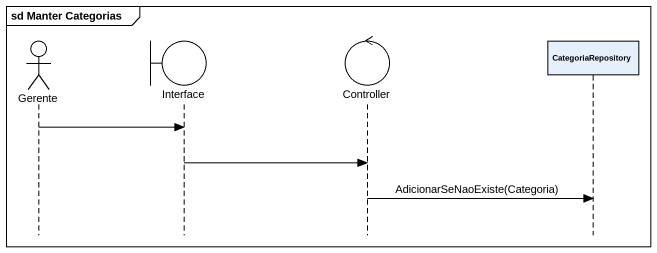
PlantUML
@startuml
mainframe sd Manter Categorias
hide footbox
actor Gerente
boundary "Interface" as Interface_
control Controller
participant CategoriaRepository

Gerente -> Interface_
Interface_ -> Controller
Controller -> CategoriaRepository : AdicionarSeNaoExiste(Categoria)
@enduml
